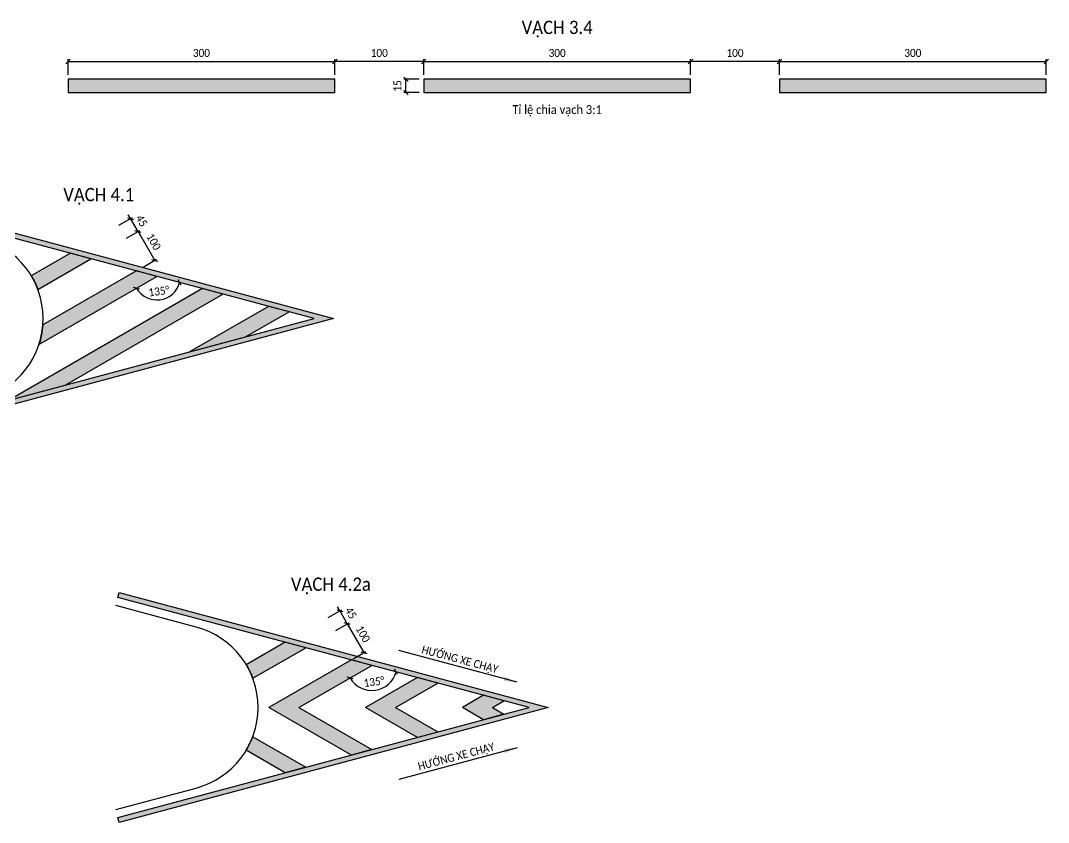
# Model space of a CAD drawing. Header units: metres. Extents: x 933 to 1419, y -2020 to 374.
# Drawn here: x 1188 to 1419.2, y -448.3 to -267.9 of the extents above; entities that cross this region are included whole.
import ezdxf
from ezdxf.enums import TextEntityAlignment as Align

# ---------------------------------------------------------------- set-up
doc = ezdxf.new("R2010")
doc.units = ezdxf.units.M
doc.layers.add('ATGT-DIM', color=30, linetype='Continuous')
doc.layers.add('ATGT-Text', color=3, linetype='Continuous')
doc.styles.add('ATGT-Text', font='calibril.ttf', dxfattribs={"width": 0.9})
doc.dimstyles.new('ATGT-DIM', dxfattribs={"dimtxt": 1.8, "dimasz": 1, "dimexe": 0.5, "dimexo": 0.5, "dimgap": 1, "dimtad": 1, "dimdec": 0, "dimlfac": 5, "dimtxsty": 'ATGT-Text', "dimblk": 'OBLIQUE', "dimcen": 0, "dimclrd": 30, "dimclre": 30, "dimclrt": 2, "dimadec": 0, "dimazin": 0, "dimtfac": 1, "dimtdec": 0, "dimtmove": 0, "dimatfit": 3, "dimfxl": 3, "dimfxlon": 1, "dimlwe": -1, "dimarcsym": 2})

# ---------------------------------------------------------------- blocks, each defined once
blk = doc.blocks.new('_Oblique')
at = {"color": 0, "linetype": 'ByBlock', "lineweight": -2}
blk.add_line((-0.5, -0.5), (0.5, 0.5), dxfattribs=at)
blk = doc.blocks.new('*D404')
at = {"layer": 'ATGT-DIM', "color": 30, "lineweight": -2, "transparency": 16777216}
blk.add_arc((11.48, 10.08), 5.28, 210, 345, dxfattribs=at)
at = {"layer": 'Defpoints', "color": 0, "transparency": 16777216}
for p in [(-45.64, 25.39), (11.48, 10.08), (10.11, 4.98), (46.82, 0.61), (-15.05, -5.23)]:
    blk.add_point(p, dxfattribs=at)
at = {"layer": 'ATGT-DIM', "color": 30, "lineweight": -2, "transparency": 16777216}
for p, rotation in [((16.58, 8.71), 74.99999999999999), ((6.9, 7.44), 120.0000000000002)]:
    blk.add_blockref('_Oblique', p, dxfattribs=dict(at, rotation=rotation))
at = {"layer": 'ATGT-DIM', "color": 2, "transparency": 16777216, "insert": (11.92, 6.75), "char_height": 1.8, "attachment_point": 5, "rotation": 7.5, "style": 'ATGT-Text'}
blk.add_mtext('135°', dxfattribs=at)
blk = doc.blocks.new('*D403')
at = {"layer": 'ATGT-DIM', "color": 30, "transparency": 16777216}
for p, q in [((4.63, 18.68), (7.66, 20.43)), ((8.38, 12.19), (11.41, 13.94))]:
    blk.add_line(p, q, dxfattribs=at)
at = {"layer": 'ATGT-DIM', "color": 30, "lineweight": -2, "transparency": 16777216}
blk.add_line((7.23, 20.18), (10.98, 13.69), dxfattribs=at)
at = {"layer": 'Defpoints', "color": 0, "transparency": 16777216}
for p in [(-3.38, 14.06), (10.98, 13.69), (6.87, 11.32)]:
    blk.add_point(p, dxfattribs=at)
at = {"layer": 'ATGT-DIM', "color": 30, "lineweight": -2, "transparency": 16777216}
for p, rotation in [((7.23, 20.18), 120.0000000000006), ((10.98, 13.69), 300.0000000000006)]:
    blk.add_blockref('_Oblique', p, dxfattribs=dict(at, rotation=rotation))
at = {"layer": 'ATGT-DIM', "color": 2, "transparency": 16777216, "insert": (10.76, 17.9), "char_height": 1.8, "attachment_point": 5, "rotation": 300, "style": 'ATGT-Text'}
blk.add_mtext('100', dxfattribs=at)
blk = doc.blocks.new('*D402')
at = {"layer": 'ATGT-DIM', "color": 30, "transparency": 16777216}
for p, q in [((2.94, 21.61), (5.97, 23.36)), ((4.63, 18.68), (7.66, 20.43))]:
    blk.add_line(p, q, dxfattribs=at)
at = {"layer": 'ATGT-DIM', "color": 30, "lineweight": -2, "transparency": 16777216}
for p, q in [((5.54, 23.11), (5.04, 23.97)), ((7.23, 20.18), (5.54, 23.11)), ((7.23, 20.18), (7.73, 19.32))]:
    blk.add_line(p, q, dxfattribs=at)
at = {"layer": 'Defpoints', "color": 0, "transparency": 16777216}
for p in [(5.54, 23.11), (-7.99, 15.3), (-3.38, 14.06)]:
    blk.add_point(p, dxfattribs=at)
at = {"layer": 'ATGT-DIM', "color": 30, "lineweight": -2, "transparency": 16777216}
for p, rotation in [((5.54, 23.11), 300.0000000000006), ((7.23, 20.18), 120.0000000000006)]:
    blk.add_blockref('_Oblique', p, dxfattribs=dict(at, rotation=rotation))
at = {"layer": 'ATGT-DIM', "color": 2, "transparency": 16777216, "insert": (8.04, 22.6), "char_height": 1.8, "attachment_point": 5, "rotation": 300, "style": 'ATGT-Text'}
blk.add_mtext('45', dxfattribs=at)
blk = doc.blocks.new('*D399')
at = {"layer": 'ATGT-DIM', "color": 30, "transparency": 16777216}
for p, q in [((-1.5, 19.13), (1.53, 20.88)), ((0.18, 16.21), (3.22, 17.96))]:
    blk.add_line(p, q, dxfattribs=at)
at = {"layer": 'ATGT-DIM', "color": 30, "lineweight": -2, "transparency": 16777216}
for p, q in [((1.1, 20.63), (0.6, 21.5)), ((1.1, 20.63), (2.78, 17.71)), ((2.78, 17.71), (3.28, 16.84))]:
    blk.add_line(p, q, dxfattribs=at)
at = {"layer": 'Defpoints', "color": 0, "transparency": 16777216}
for p in [(2.78, 17.71), (-11.16, 13.56), (-9.47, 10.64)]:
    blk.add_point(p, dxfattribs=at)
at = {"layer": 'ATGT-DIM', "color": 30, "lineweight": -2, "transparency": 16777216}
for p, rotation in [((1.1, 20.63), 299.9999999999994), ((2.78, 17.71), 119.9999999999994)]:
    blk.add_blockref('_Oblique', p, dxfattribs=dict(at, rotation=rotation))
at = {"layer": 'ATGT-DIM', "color": 2, "transparency": 16777216, "insert": (3.59, 20.13), "char_height": 1.8, "attachment_point": 5, "rotation": 300, "style": 'ATGT-Text'}
blk.add_mtext('45', dxfattribs=at)
blk = doc.blocks.new('*D400')
at = {"layer": 'ATGT-DIM', "color": 30, "transparency": 16777216}
for p, q in [((0.18, 16.21), (3.22, 17.96)), ((4.13, 9.83), (6.97, 11.47))]:
    blk.add_line(p, q, dxfattribs=at)
at = {"layer": 'ATGT-DIM', "color": 30, "lineweight": -2, "transparency": 16777216}
blk.add_line((2.78, 17.71), (6.53, 11.22), dxfattribs=at)
at = {"layer": 'Defpoints', "color": 0, "transparency": 16777216}
for p in [(-5.17, 13.12), (3.7, 9.58), (6.53, 11.22)]:
    blk.add_point(p, dxfattribs=at)
at = {"layer": 'ATGT-DIM', "color": 30, "lineweight": -2, "transparency": 16777216}
for p, rotation in [((2.78, 17.71), 120.0000000000006), ((6.53, 11.22), 300.0000000000006)]:
    blk.add_blockref('_Oblique', p, dxfattribs=dict(at, rotation=rotation))
at = {"layer": 'ATGT-DIM', "color": 2, "transparency": 16777216, "insert": (6.32, 15.42), "char_height": 1.8, "attachment_point": 5, "rotation": 300, "style": 'ATGT-Text'}
blk.add_mtext('100', dxfattribs=at)
blk = doc.blocks.new('*D401')
at = {"layer": 'ATGT-DIM', "color": 30, "lineweight": -2, "transparency": 16777216}
blk.add_arc((8.31, 8.34), 5.64, 210, 345, dxfattribs=at)
at = {"layer": 'Defpoints', "color": 0, "transparency": 16777216}
for p in [(-48.81, 23.65), (8.31, 8.34), (6.85, 2.89), (-8.09, -1.13), (43.66, -1.13)]:
    blk.add_point(p, dxfattribs=at)
at = {"layer": 'ATGT-DIM', "color": 30, "lineweight": -2, "transparency": 16777216}
for p, rotation in [((13.76, 6.88), 74.99999999999999), ((3.42, 5.52), 120.0000000000002)]:
    blk.add_blockref('_Oblique', p, dxfattribs=dict(at, rotation=rotation))
at = {"layer": 'ATGT-DIM', "color": 2, "transparency": 16777216, "insert": (8.8, 4.65), "char_height": 1.8, "attachment_point": 5, "rotation": 7.5, "style": 'ATGT-Text'}
blk.add_mtext('135°', dxfattribs=at)
blk = doc.blocks.new('*D442')
at = {"layer": 'ATGT-DIM', "color": 30, "transparency": 16777216}
for p, q in [((-31, -647), (-34.5, -647)), ((-31, -650), (-34.5, -650))]:
    blk.add_line(p, q, dxfattribs=at)
at = {"layer": 'ATGT-DIM', "color": 30, "lineweight": -2, "transparency": 16777216}
blk.add_line((-34, -650), (-34, -647), dxfattribs=at)
at = {"layer": 'Defpoints', "color": 0, "transparency": 16777216}
for p in [(-34, -647), (-30, -647), (-30, -650)]:
    blk.add_point(p, dxfattribs=at)
at = {"layer": 'ATGT-DIM', "color": 30, "lineweight": -2, "transparency": 16777216}
for p, rotation in [((-34, -647), 90), ((-34, -650), 270)]:
    blk.add_blockref('_Oblique', p, dxfattribs=dict(at, rotation=rotation))
at = {"layer": 'ATGT-DIM', "color": 2, "transparency": 16777216, "insert": (-35.91, -648.5), "char_height": 1.8, "attachment_point": 5, "rotation": 90, "style": 'ATGT-Text'}
blk.add_mtext('15', dxfattribs=at)
blk = doc.blocks.new('*D443')
at = {"layer": 'ATGT-DIM', "color": 30, "transparency": 16777216}
for p, q in [((-30, -646), (-30, -642.5)), ((30, -646), (30, -642.5))]:
    blk.add_line(p, q, dxfattribs=at)
at = {"layer": 'ATGT-DIM', "color": 30, "lineweight": -2, "transparency": 16777216}
blk.add_line((-30, -643), (30, -643), dxfattribs=at)
at = {"layer": 'Defpoints', "color": 0, "transparency": 16777216}
for p in [(30, -643), (-30, -647), (30, -647)]:
    blk.add_point(p, dxfattribs=at)
at = {"layer": 'ATGT-DIM', "color": 30, "lineweight": -2, "transparency": 16777216, "rotation": 180}
blk.add_blockref('_Oblique', (-30, -643), dxfattribs=at)
at = {"layer": 'ATGT-DIM', "color": 30, "lineweight": -2, "transparency": 16777216}
blk.add_blockref('_Oblique', (30, -643), dxfattribs=at)
at = {"layer": 'ATGT-DIM', "color": 2, "transparency": 16777216, "insert": (0, -641.08), "char_height": 1.8, "attachment_point": 5, "style": 'ATGT-Text'}
blk.add_mtext('300', dxfattribs=at)
blk = doc.blocks.new('*D444')
at = {"layer": 'ATGT-DIM', "color": 30, "transparency": 16777216}
for p, q in [((-50, -646), (-50, -642.5)), ((-30, -646), (-30, -642.5))]:
    blk.add_line(p, q, dxfattribs=at)
at = {"layer": 'ATGT-DIM', "color": 30, "lineweight": -2, "transparency": 16777216}
blk.add_line((-30, -643), (-50, -643), dxfattribs=at)
at = {"layer": 'Defpoints', "color": 0, "transparency": 16777216}
for p in [(-50, -643), (-50, -647), (-30, -647)]:
    blk.add_point(p, dxfattribs=at)
at = {"layer": 'ATGT-DIM', "color": 30, "lineweight": -2, "transparency": 16777216, "rotation": 180}
blk.add_blockref('_Oblique', (-50, -643), dxfattribs=at)
at = {"layer": 'ATGT-DIM', "color": 30, "lineweight": -2, "transparency": 16777216}
blk.add_blockref('_Oblique', (-30, -643), dxfattribs=at)
at = {"layer": 'ATGT-DIM', "color": 2, "transparency": 16777216, "insert": (-40, -641.08), "char_height": 1.8, "attachment_point": 5, "style": 'ATGT-Text'}
blk.add_mtext('100', dxfattribs=at)
blk = doc.blocks.new('*D447')
at = {"layer": 'ATGT-DIM', "color": 30, "transparency": 16777216}
for p, q in [((-110, 4), (-110, 7.5)), ((-50, 4), (-50, 7.5))]:
    blk.add_line(p, q, dxfattribs=at)
at = {"layer": 'ATGT-DIM', "color": 30, "lineweight": -2, "transparency": 16777216}
blk.add_line((-110, 7), (-50, 7), dxfattribs=at)
at = {"layer": 'Defpoints', "color": 0, "transparency": 16777216}
for p in [(-50, 7), (-110, 3), (-50, 3)]:
    blk.add_point(p, dxfattribs=at)
at = {"layer": 'ATGT-DIM', "color": 30, "lineweight": -2, "transparency": 16777216, "rotation": 180}
blk.add_blockref('_Oblique', (-110, 7), dxfattribs=at)
at = {"layer": 'ATGT-DIM', "color": 30, "lineweight": -2, "transparency": 16777216}
blk.add_blockref('_Oblique', (-50, 7), dxfattribs=at)
at = {"layer": 'ATGT-DIM', "color": 2, "transparency": 16777216, "insert": (-80, 8.92), "char_height": 1.8, "attachment_point": 5, "style": 'ATGT-Text'}
blk.add_mtext('300', dxfattribs=at)
blk = doc.blocks.new('*D445')
at = {"layer": 'ATGT-DIM', "color": 30, "transparency": 16777216}
for p, q in [((50, -646), (50, -642.5)), ((110, -646), (110, -642.5))]:
    blk.add_line(p, q, dxfattribs=at)
at = {"layer": 'ATGT-DIM', "color": 30, "lineweight": -2, "transparency": 16777216}
blk.add_line((50, -643), (110, -643), dxfattribs=at)
at = {"layer": 'Defpoints', "color": 0, "transparency": 16777216}
for p in [(110, -643), (50, -647), (110, -647)]:
    blk.add_point(p, dxfattribs=at)
at = {"layer": 'ATGT-DIM', "color": 30, "lineweight": -2, "transparency": 16777216, "rotation": 180}
blk.add_blockref('_Oblique', (50, -643), dxfattribs=at)
at = {"layer": 'ATGT-DIM', "color": 30, "lineweight": -2, "transparency": 16777216}
blk.add_blockref('_Oblique', (110, -643), dxfattribs=at)
at = {"layer": 'ATGT-DIM', "color": 2, "transparency": 16777216, "insert": (80, -641.08), "char_height": 1.8, "attachment_point": 5, "style": 'ATGT-Text'}
blk.add_mtext('300', dxfattribs=at)
blk = doc.blocks.new('*D448')
at = {"layer": 'ATGT-DIM', "color": 30, "transparency": 16777216}
for p, q in [((30, 4), (30, 7.5)), ((50, 4), (50, 7.5))]:
    blk.add_line(p, q, dxfattribs=at)
at = {"layer": 'ATGT-DIM', "color": 30, "lineweight": -2, "transparency": 16777216}
blk.add_line((50, 7), (30, 7), dxfattribs=at)
at = {"layer": 'Defpoints', "color": 0, "transparency": 16777216}
for p in [(30, 7), (30, 3), (50, 3)]:
    blk.add_point(p, dxfattribs=at)
at = {"layer": 'ATGT-DIM', "color": 30, "lineweight": -2, "transparency": 16777216, "rotation": 180}
blk.add_blockref('_Oblique', (30, 7), dxfattribs=at)
at = {"layer": 'ATGT-DIM', "color": 30, "lineweight": -2, "transparency": 16777216}
blk.add_blockref('_Oblique', (50, 7), dxfattribs=at)
at = {"layer": 'ATGT-DIM', "color": 2, "transparency": 16777216, "insert": (40, 8.92), "char_height": 1.8, "attachment_point": 5, "style": 'ATGT-Text'}
blk.add_mtext('100', dxfattribs=at)
blk = doc.blocks.new('ATGT-Vach4.1')
h = blk.add_hatch(color=256)
h.paths.add_polyline_path([(46.82, 0.61), (-45.64, -24.16), (-45.35, -25.25), (51.17, 0.61), (-45.35, 26.47), (-45.64, 25.39)])
h.paths.add_polyline_path([(-16.77, 10.23, -0.045221), (-15.3, 7.18), (-3.38, 14.06), (-7.99, 15.3)], flags=17)
h.paths.add_polyline_path([(11.48, 10.08), (6.87, 11.32), (-14.17, -0.83, -0.0601), (-15.05, -5.23)], flags=17)
h.paths.add_polyline_path([(-21.75, -17.76), (-9.16, -14.39), (26.33, 6.1), (21.72, 7.34)], flags=17)
h.paths.add_polyline_path([(18.83, -6.89), (31.43, -3.51), (41.19, 2.12), (36.58, 3.36)], flags=17)
for points in [[(-45.35, 26.47), (51.17, 0.61), (-45.35, -25.25), (-45.64, -24.16), (46.82, 0.61), (-45.64, 25.39)], [(26.33, 6.1), (21.72, 7.34), (-21.75, -17.76), (-9.16, -14.39)], [(41.19, 2.12), (36.58, 3.36), (18.83, -6.89), (31.43, -3.51)]]:
    blk.add_lwpolyline(points, close=True)
blk.add_lwpolyline([(-46.12, -22.35), (-28.01, -17.5, 0.767327), (-28.01, 18.72), (-46.12, 23.57)], format="xyb")
for points in [[(-7.99, 15.3), (-16.77, 10.23)], [(-15.3, 7.18), (-3.38, 14.06)], [(-15.05, -5.23), (11.48, 10.08)], [(6.87, 11.32), (-14.17, -0.83)], [(21.72, 7.34), (-21.75, -17.76)], [(-9.16, -14.39), (26.33, 6.1)], [(36.58, 3.36), (18.83, -6.89)], [(31.43, -3.51), (41.19, 2.12)]]:
    blk.add_lwpolyline(points)
for points in [[(-3.38, 14.06), (-7.99, 15.3), (-16.77, 10.23, -0.045221), (-15.3, 7.18)], [(11.48, 10.08), (6.87, 11.32), (-14.17, -0.83, -0.0601), (-15.05, -5.23)]]:
    blk.add_lwpolyline(points, format="xyb", close=True)
at = {"layer": 'ATGT-Text', "style": 'ATGT-Text', "width": 0.9}
blk.add_text('VẠCH 4.1', height=3, dxfattribs=at).set_placement((-1.6, 27.01), align=Align.CENTER)
at = {"layer": 'ATGT-DIM'}
dim = blk.add_angular_dim_2l(base=(10.11, 4.98), line1=((46.82, 0.61), (-45.64, 25.39)), line2=((-15.05, -5.23), (11.48, 10.08)), dimstyle='ATGT-DIM', override={"dimscale": 1, "dimtxsty": 'ATGT-Text'}, dxfattribs=at)
dim.commit()
dim.dimension.update_dxf_attribs({"geometry": '*D404', "text_midpoint": (11.92, 6.75)})
for base, p2, text, picture, middle in [((5.54, 23.11), (-7.99, 15.3), '45', '*D402', (8.04, 22.6)), ((10.98, 13.69), (6.87, 11.32), '100', '*D403', (10.76, 17.9))]:
    dim = blk.add_linear_dim(base=base, p1=(-3.38, 14.06), p2=p2, angle=120, text=text, dimstyle='ATGT-DIM', override={"dimlfac": 10, "dimtix": 1, "dimtmove": 1}, dxfattribs=at)
    dim.commit()
    dim.dimension.update_dxf_attribs({"geometry": picture, "text_midpoint": middle})
blk = doc.blocks.new('ATGT-Vach4.2a')
h = blk.add_hatch(color=256)
h.paths.add_polyline_path([(-6.55, 12.32), (-11.16, 13.56), (-19.94, 8.49, -0.045221), (-18.47, 5.44)], flags=17)
h.paths.add_polyline_path([(-14.84, -1.13), (3.7, -11.83), (8.31, -10.6), (-8.09, -1.13), (8.31, 8.34), (3.7, 9.58)], flags=17)
h.paths.add_polyline_path([(-11.16, -15.81), (-6.55, -14.58), (-18.47, -7.69, -0.045221), (-19.94, -10.74)], flags=17)
h.paths.add_polyline_path([(13.66, -1.13), (23.17, 4.36), (18.56, 5.6), (6.91, -1.13), (18.56, -7.85), (23.17, -6.62)], flags=17)
h.paths.add_polyline_path([(33.41, -3.87), (38.02, -2.64), (35.41, -1.13), (38.02, 0.38), (33.41, 1.62), (28.66, -1.13)], flags=17)
h.paths.add_polyline_path([(-48.51, 24.73), (-48.81, 23.65), (43.66, -1.13), (-48.81, -25.9), (-48.51, -26.99), (48, -1.13)])
blk.add_lwpolyline([(-48.51, 24.73), (48, -1.13), (-48.51, -26.99), (-48.81, -25.9), (43.66, -1.13), (-48.81, 23.65)], close=True)
blk.add_lwpolyline([(-49.29, -24.09), (-31.18, -19.24, 0.767327), (-31.18, 16.98), (-49.29, 21.84)], format="xyb")
for points in [[(-11.16, 13.56), (-19.94, 8.49)], [(-18.47, 5.44), (-6.55, 12.32)], [(3.7, 9.58), (-14.84, -1.13)], [(-8.09, -1.13), (8.31, 8.34), (3.7, 9.58), (-14.84, -1.13)], [(-8.09, -1.13), (8.31, 8.34)], [(18.56, 5.6), (6.91, -1.13)], [(13.66, -1.13), (23.17, 4.36), (18.56, 5.6), (6.91, -1.13)], [(13.66, -1.13), (23.17, 4.36)], [(33.41, 1.62), (28.66, -1.13)], [(35.41, -1.13), (38.02, 0.38), (33.41, 1.62), (28.66, -1.13)], [(35.41, -1.13), (38.02, 0.38)], [(3.7, -11.83), (-14.84, -1.13)], [(-8.09, -1.13), (8.31, -10.6), (3.7, -11.83), (-14.84, -1.13)], [(-8.09, -1.13), (8.31, -10.6)], [(18.56, -7.85), (6.91, -1.13)], [(13.66, -1.13), (23.17, -6.62)], [(33.41, -3.87), (28.66, -1.13)], [(35.41, -1.13), (38.02, -2.64), (33.41, -3.87), (28.66, -1.13)], [(35.41, -1.13), (38.02, -2.64)], [(-18.47, -7.69), (-6.55, -14.58)], [(-11.16, -15.81), (-19.94, -10.74)]]:
    blk.add_lwpolyline(points)
for points in [[(-6.55, 12.32), (-11.16, 13.56), (-19.94, 8.49, -0.045221), (-18.47, 5.44)], [(-6.55, -14.58), (-11.16, -15.81), (-19.94, -10.74, 0.045221), (-18.47, -7.69)]]:
    blk.add_lwpolyline(points, format="xyb", close=True)
at = {"layer": 'ATGT-Text', "style": 'ATGT-Text', "width": 0.9}
blk.add_text('VẠCH 4.2a', height=3, dxfattribs=at).set_placement((-0.9, 25.12), align=Align.CENTER)
for rotation, p in [(345, (27.89, 8.83)), (15, (27.5, -13.01))]:
    blk.add_text('HƯỚNG XE CHẠY', height=1.8, rotation=rotation, dxfattribs=at).set_placement(p, align=Align.CENTER)
at = {"layer": 'ATGT-DIM'}
dim = blk.add_angular_dim_2l(base=(6.85, 2.89), line1=((43.66, -1.13), (-48.81, 23.65)), line2=((-8.09, -1.13), (8.31, 8.34)), dimstyle='ATGT-DIM', override={"dimtxsty": 'ATGT-Text'}, dxfattribs=at)
dim.commit()
dim.dimension.update_dxf_attribs({"geometry": '*D401', "text_midpoint": (8.8, 4.65)})
dim = blk.add_aligned_dim(p1=(-11.16, 13.56), p2=(-9.47, 10.64), distance=14.15, text='45', dimstyle='ATGT-DIM', override={"dimlfac": 10, "dimtxsty": 'ATGT-Text', "dimtix": 1, "dimtmove": 1}, dxfattribs=at)
dim.commit()
dim.dimension.update_dxf_attribs({"geometry": '*D399', "text_midpoint": (3.59, 20.13)})
dim = blk.add_linear_dim(base=(6.53, 11.22), p1=(-5.17, 13.12), p2=(3.7, 9.58), angle=120, text='100', dimstyle='ATGT-DIM', override={"dimlfac": 10, "dimtxsty": 'ATGT-Text', "dimtmove": 1}, dxfattribs=at)
dim.commit()
dim.dimension.update_dxf_attribs({"geometry": '*D400', "text_midpoint": (6.32, 15.42)})
for points in [[(41.01, 4.54), (14.37, 11.67)], [(41.01, -10.17), (14.37, -17.3)]]:
    blk.add_leader(points, dimstyle='ATGT-DIM', override={"dimasz": 3, "dimgap": 1, "dimtad": 0, "dimtxsty": 'ATGT-Text'})
blk = doc.blocks.new('ATGT-Vach3.4V')
for points in [[(-110, 3), (-110, 0), (-50, 0), (-50, 3)], [(-30, 3), (-30, 0), (30, 0), (30, 3)], [(50, 3), (50, 0), (110, 0), (110, 3)]]:
    blk.add_hatch(color=2).paths.add_polyline_path(points)
at = {"color": 2}
for points in [[(-110, 3), (-110, 0), (-50, 0), (-50, 3)], [(-30, 3), (-30, 0), (30, 0), (30, 3)], [(50, 3), (50, 0), (110, 0), (110, 3)]]:
    blk.add_lwpolyline(points, close=True, dxfattribs=at)
at = {"layer": 'ATGT-Text', "style": 'ATGT-Text', "width": 0.9}
for s, height, p in [('VẠCH 3.4', 3, (0, 13.18)), ('Tỉ lệ chia vạch 3:1', 2, (0, -4.82))]:
    blk.add_text(s, height=height, dxfattribs=at).set_placement(p, align=Align.CENTER)
at = {"layer": 'ATGT-DIM'}
for base, p1, p2, picture, middle in [((-50, 7), (-110, 3), (-50, 3), '*D447', (-80, 8.92)), ((30, 7), (50, 3), (30, 3), '*D448', (40, 8.92))]:
    dim = blk.add_linear_dim(base=base, p1=p1, p2=p2, dimstyle='ATGT-DIM', override={"dimtxsty": 'ATGT-Text'}, dxfattribs=at)
    dim.commit()
    dim.dimension.update_dxf_attribs({"geometry": picture, "text_midpoint": middle})
for base, p1, p2, picture, middle in [((-50, 7), (-30, 3), (-50, 3), '*D444', (-40, 8.92)), ((30, 7), (-30, 3), (30, 3), '*D443', (0, 8.92)), ((110, 7), (50, 3), (110, 3), '*D445', (80, 8.92))]:
    dim = blk.add_linear_dim(base=base, p1=p1, p2=p2, dimstyle='ATGT-DIM', override={"dimtxsty": 'ATGT-Text'}, dxfattribs=at)
    dim.commit()
    dim.dimension.update_dxf_attribs({"geometry": picture, "text_midpoint": middle, "insert": (0, 650)})
dim = blk.add_linear_dim(base=(-34, 3), p1=(-30, 0), p2=(-30, 3), angle=90, text='15', dimstyle='ATGT-DIM', override={"dimtxsty": 'ATGT-Text'}, dxfattribs=at)
dim.commit()
dim.dimension.update_dxf_attribs({"geometry": '*D442', "text_midpoint": (-34, 1.5), "dimtype": 128, "insert": (0, 650)})

msp = doc.modelspace()

# ---------------------------------------------------------------- block references
for name, p in [('ATGT-Vach3.4V', (1308.7, -284.12)), ('ATGT-Vach4.1', (1207.21, -335.57)), ('ATGT-Vach4.2a', (1258.72, -421.34))]:
    msp.add_blockref(name, p)

doc.saveas('drawing.dxf')
